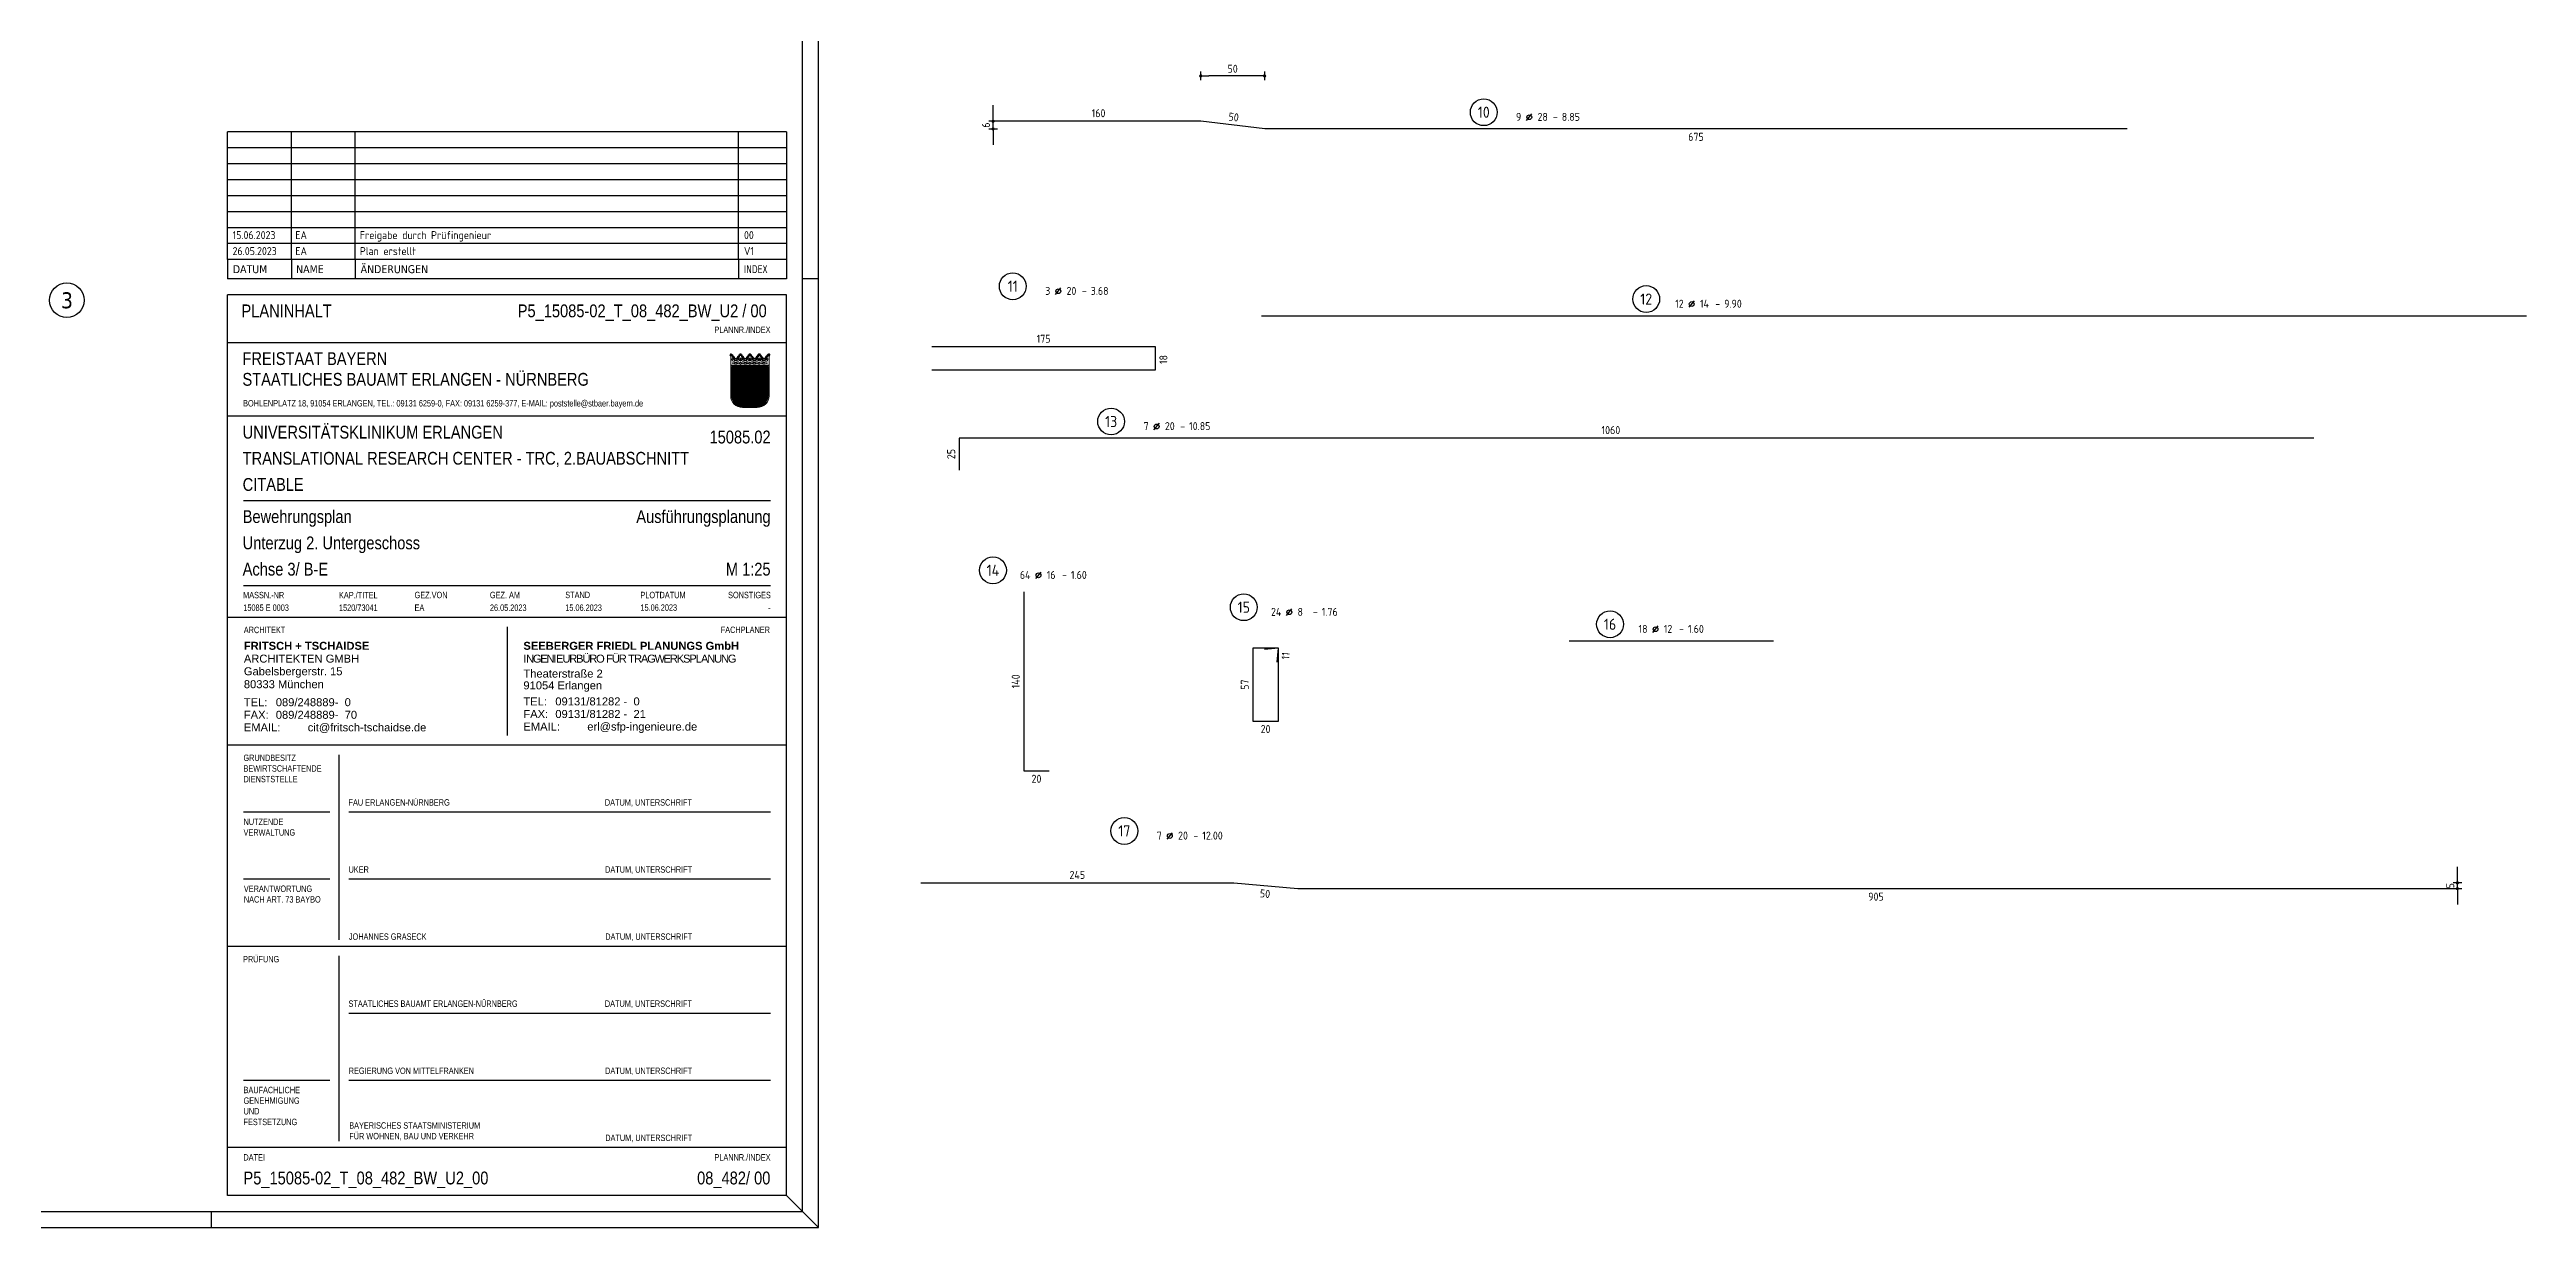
# Model space of a CAD drawing. Extents: x -8.7 to 34.4, y 0 to 21.
# Drawn here: x 15.01 to 34.39, y 0 to 9.22 of the extents above; entities that cross this region are included whole.
import ezdxf
from ezdxf.enums import TextEntityAlignment as Align

# ---------------------------------------------------------------- set-up
doc = ezdxf.new("R2010")
doc.units = 0
doc.header["$LTSCALE"] = 0.25
doc.linetypes.add('AUSGEZOGEN', pattern=[1000.01, 1000, 0.01])
for name, color, linetype in [('40 A Plankopf Text F+T', 7, 'Continuous'), ('BET-ANS', 7, 'Continuous'), ('MASSE', 7, 'Continuous'), ('RAHMEN', 7, 'Continuous'), ('RND', 7, 'Continuous'), ('SFP_Achsen', 7, 'Continuous'), ('STEMPEL', 7, 'Continuous')]:
    doc.layers.add(name, color=color, linetype=linetype)
doc.layers.add('NOPLOT', color=7, linetype='Continuous', plot=False)
doc.styles.add('ERSTELLTER_STIL_3', font='arial.ttf')
doc.styles.add('ERSTELLTER_STIL_4', font='arialbd.ttf')
doc.styles.add('helv', font='tahoma.ttf')
doc.styles.add('plankopf_ArialN', font='ARIALN.TTF')
doc.styles.add('txt', font='isocp.shx')
doc.dimstyles.new('DOT_I', dxfattribs={"dimscale": 0.25, "dimtxt": 0.25, "dimasz": 0.25, "dimexe": 0.1, "dimexo": 0.3, "dimgap": 0.1, "dimtad": 1, "dimdec": 3, "dimzin": 3, "dimtxsty": 'txt', "dimblk": 'DOT', "dimblk1": 'DOT', "dimblk2": 'DOT', "dimsah": 1, "dimcen": 0.1, "dimse1": 1, "dimse2": 1, "dimazin": 0, "dimtfac": 1, "dimtdec": 4, "dimtix": 1, "dimtmove": 2, "dimatfit": 3, "dimfxl": 0, "dimtvp": 1, "dimtolj": 1, "dimtzin": 0, "dimarcsym": 0})
pattern_1 = [(0, (-322.07857, -163.97815), (8e-17, 0.254), [])]

# ---------------------------------------------------------------- blocks, each defined once
blk = doc.blocks.new('Bundeslandwappen')
at = {"lineweight": 9, "true_color": 0xffffff}
for points in [[(-5.75, 16.5), (-5.98, 16.5), (-5.98, 16.29), (-5.75, 16.29)], [(-5.09, 15.68), (-5.31, 15.68), (-5.31, 15.47), (-5.09, 15.47)], [(-3.49, 15.68), (-3.71, 15.68), (-3.71, 15.47), (-3.49, 15.47)], [(-2.82, 16.5), (-3.05, 16.5), (-3.05, 16.29), (-2.82, 16.29)], [(-2.15, 15.68), (-2.38, 15.68), (-2.38, 15.47), (-2.15, 15.47)], [(-0.56, 15.68), (-0.78, 15.68), (-0.78, 15.47), (-0.56, 15.47)], [(0.11, 16.5), (-0.11, 16.5), (-0.11, 16.29), (0.11, 16.29)], [(0.78, 15.68), (0.56, 15.68), (0.56, 15.47), (0.78, 15.47)], [(2.38, 15.68), (2.15, 15.68), (2.15, 15.47), (2.38, 15.47)], [(3.05, 16.5), (2.82, 16.5), (2.82, 16.29), (3.05, 16.29)], [(3.71, 15.68), (3.49, 15.68), (3.49, 15.47), (3.71, 15.47)], [(5.31, 15.68), (5.09, 15.68), (5.09, 15.47), (5.31, 15.47)], [(5.98, 16.5), (5.75, 16.5), (5.75, 16.29), (5.98, 16.29)]]:
    blk.add_hatch(color=7, dxfattribs=at).paths.add_polyline_path(points)
at = {"true_color": 0xffffff}
for points in [[(-5.34, 12.59), (-5.7, 12.59), (-5.7, 12.19), (-5.07, 11.96)], [(-3.57, 8.42), (-5.7, 9.18), (-5.7, 6.17), (-2.07, 4.88)], [(-1.42, 10.67), (-5.07, 11.96), (-3.57, 8.42), (0.08, 7.13)], [(0.86, 12.59), (-2.24, 12.59), (-1.42, 10.67), (2.23, 9.38)], [(3.96, 12.59), (1.66, 12.59), (4.37, 11.63)], [(5.7, 8.15), (2.23, 9.38), (3.73, 5.84), (5.7, 5.14)], [(5.7, 11.16), (4.37, 11.63), (5.7, 8.5)], [(-5.7, 6.14), (-5.7, 3.7, 0.041392), (-5.65, 3.14), (-4.21, 2.63)], [(-0.56, 1.34), (-4.21, 2.63), (-3.29, 0.45, 0.073774), (-2.3, 0.3), (-0.12, 0.3)], [(1.58, 3.59), (-2.07, 4.88), (-0.56, 1.34), (2.36, 0.3, 0.043654), (2.95, 0.36)], [(3.73, 5.84), (0.08, 7.13), (1.58, 3.59), (5.23, 2.29)]]:
    blk.add_hatch(color=7, dxfattribs=at).paths.add_polyline_path(points)
at = {"lineweight": 9}
h = blk.add_hatch(dxfattribs=at)
h.set_pattern_fill('ANSI31', color=256, scale=0.08, angle=315, style=0)
h.set_pattern_definition(pattern_1)
h.paths.add_polyline_path([(-5.07, 11.96), (-5.7, 12.19), (-5.7, 9.18), (-3.57, 8.42)])
h = blk.add_hatch(dxfattribs=at)
h.set_pattern_fill('ANSI31', color=256, scale=0.08, angle=315, style=0)
h.set_pattern_definition(pattern_1)
h.paths.add_polyline_path([(-2.24, 12.59), (-5.34, 12.59), (-5.07, 11.96), (-1.42, 10.67)])
h = blk.add_hatch(dxfattribs=at)
h.set_pattern_fill('ANSI31', color=256, scale=0.08, angle=315, style=0)
h.set_pattern_definition(pattern_1)
h.paths.add_polyline_path([(0.08, 7.13), (-3.57, 8.42), (-2.07, 4.88), (1.58, 3.59)])
h = blk.add_hatch(dxfattribs=at)
h.set_pattern_fill('ANSI31', color=256, scale=0.08, angle=315, style=0)
h.set_pattern_definition(pattern_1)
h.paths.add_polyline_path([(2.23, 9.38), (-1.42, 10.67), (0.08, 7.13), (3.73, 5.84)])
h = blk.add_hatch(dxfattribs=at)
h.set_pattern_fill('ANSI31', color=256, scale=0.08, angle=315, style=0)
h.set_pattern_definition(pattern_1)
h.paths.add_polyline_path([(4.37, 11.63), (1.66, 12.59), (0.86, 12.59), (2.23, 9.38), (5.7, 8.15), (5.7, 8.5)])
h = blk.add_hatch(dxfattribs=at)
h.set_pattern_fill('ANSI31', color=256, scale=0.08, angle=315, style=0)
h.set_pattern_definition(pattern_1)
h.paths.add_polyline_path([(5.7, 12.59), (3.96, 12.59), (4.37, 11.63), (5.7, 11.16)])
h = blk.add_hatch(dxfattribs=at)
h.set_pattern_fill('ANSI31', color=256, scale=0.08, angle=315, style=0)
h.set_pattern_definition(pattern_1)
h.paths.add_polyline_path([(-2.07, 4.88), (-5.7, 6.17), (-5.7, 6.14), (-4.21, 2.63), (-0.56, 1.34)])
h = blk.add_hatch(dxfattribs=at)
h.set_pattern_fill('ANSI31', color=256, scale=0.08, angle=315, style=0)
h.set_pattern_definition(pattern_1)
h.paths.add_polyline_path([(-4.21, 2.63), (-5.65, 3.14, 0.285055), (-3.29, 0.45)])
h = blk.add_hatch(dxfattribs=at)
h.set_pattern_fill('ANSI31', color=256, scale=0.08, angle=315, style=0)
h.set_pattern_definition(pattern_1)
h.paths.add_polyline_path([(-0.56, 1.34), (-0.12, 0.3), (2.3, 0.3, 0.004354), (2.36, 0.3)])
h = blk.add_hatch(dxfattribs=at)
h.set_pattern_fill('ANSI31', color=256, scale=0.08, angle=315, style=0)
h.set_pattern_definition(pattern_1)
h.paths.add_polyline_path([(5.31, 2.11), (5.23, 2.29), (1.58, 3.59), (2.95, 0.36, 0.22704)])
h = blk.add_hatch(dxfattribs=at)
h.set_pattern_fill('ANSI31', color=256, scale=0.08, angle=315, style=0)
h.set_pattern_definition(pattern_1)
h.paths.add_polyline_path([(5.7, 5.14), (3.73, 5.84), (5.23, 2.29), (5.37, 2.24, 0.111178), (5.7, 3.7)])
for p, q in [((-6, 16.1), (-6, 3.7)), ((-5.61, 16.59), (-5.62, 16.68)), ((-3.19, 16.59), (-3.18, 16.67)), ((-2.93, 15.58), (-2.93, 14.47)), ((-2.68, 16.59), (-2.69, 16.67)), ((-0.25, 16.59), (-0.24, 16.67)), ((0, 15.58), (0, 14.47)), ((0.25, 16.59), (0.24, 16.67)), ((2.68, 16.59), (2.69, 16.67)), ((2.93, 15.58), (2.93, 14.47)), ((3.19, 16.59), (3.18, 16.67)), ((5.61, 16.59), (5.62, 16.68)), ((6, 3.7), (6, 16.1)), ((-6, 13.29), (6, 13.29)), ((-6, 12.94), (6, 12.94)), ((-5.7, 12.59), (-5.7, 3.7)), ((-5.7, 12.59), (5.7, 12.59)), ((-5.7, 12.19), (5.7, 8.15)), ((-5.7, 9.18), (5.7, 5.14)), ((-5.64, 14.97), (-5.64, 15.18)), ((-5.34, 12.59), (-0.12, 0.3)), ((-5.33, 15.19), (-5.33, 15.05)), ((-4.68, 14.54), (-5.26, 14.54)), ((-4.12, 14.54), (-3.54, 14.54)), ((-3.47, 15.19), (-3.47, 15.05)), ((-3.36, 13.9), (-2.93, 14.17)), ((-2.93, 13.63), (-3.36, 13.9)), ((-3.16, 14.97), (-3.16, 15.18)), ((-2.93, 14.17), (-2.5, 13.9)), ((-2.5, 13.9), (-2.93, 13.63)), ((-2.71, 14.97), (-2.71, 15.18)), ((-2.4, 15.19), (-2.4, 15.05)), ((-1.74, 14.54), (-2.32, 14.54)), ((-2.24, 12.59), (2.95, 0.36)), ((-1.19, 14.54), (-0.61, 14.54)), ((-0.54, 15.19), (-0.54, 15.05)), ((0, 14.17), (-0.43, 13.9)), ((-0.43, 13.9), (0, 13.63)), ((-0.22, 14.97), (-0.22, 15.18)), ((0.43, 13.9), (0, 14.17)), ((0, 13.63), (0.43, 13.9)), ((0.22, 14.97), (0.22, 15.18)), ((0.54, 15.19), (0.54, 15.05)), ((1.19, 14.54), (0.61, 14.54)), ((0.86, 12.59), (5.31, 2.11)), ((1.66, 12.59), (5.7, 11.16)), ((1.74, 14.54), (2.32, 14.54)), ((2.4, 15.19), (2.4, 15.05)), ((2.93, 14.17), (2.5, 13.9)), ((2.5, 13.9), (2.93, 13.63)), ((2.71, 14.97), (2.71, 15.18)), ((3.36, 13.9), (2.93, 14.17)), ((2.93, 13.63), (3.36, 13.9)), ((3.16, 14.97), (3.16, 15.18)), ((3.47, 15.19), (3.47, 15.05)), ((4.12, 14.54), (3.54, 14.54)), ((3.96, 12.59), (5.7, 8.5)), ((4.68, 14.54), (5.26, 14.54)), ((5.33, 15.19), (5.33, 15.05)), ((5.64, 14.97), (5.64, 15.18)), ((5.7, 3.7), (5.7, 12.59)), ((-5.7, 6.17), (5.37, 2.24)), ((-5.7, 6.14), (-3.29, 0.45)), ((-5.66, 3.14), (2.36, 0.3)), ((-2.3, 0.3), (2.3, 0.3)), ((-2.3, 0), (2.3, 0))]:
    blk.add_line(p, q, dxfattribs=at)
for points in [[(-5.75, 16.29), (-5.98, 16.29), (-5.98, 16.5), (-5.75, 16.5)], [(-5.09, 15.47), (-5.31, 15.47), (-5.31, 15.68), (-5.09, 15.68)], [(-3.71, 15.47), (-3.49, 15.47), (-3.49, 15.68), (-3.71, 15.68)], [(-2.82, 16.29), (-3.05, 16.29), (-3.05, 16.5), (-2.82, 16.5)], [(-2.15, 15.47), (-2.38, 15.47), (-2.38, 15.68), (-2.15, 15.68)], [(-0.78, 15.47), (-0.56, 15.47), (-0.56, 15.68), (-0.78, 15.68)], [(0.11, 16.29), (-0.11, 16.29), (-0.11, 16.5), (0.11, 16.5)], [(0.78, 15.47), (0.56, 15.47), (0.56, 15.68), (0.78, 15.68)], [(2.15, 15.47), (2.38, 15.47), (2.38, 15.68), (2.15, 15.68)], [(3.05, 16.29), (2.82, 16.29), (2.82, 16.5), (3.05, 16.5)], [(3.71, 15.47), (3.49, 15.47), (3.49, 15.68), (3.71, 15.68)], [(5.09, 15.47), (5.31, 15.47), (5.31, 15.68), (5.09, 15.68)], [(5.75, 16.29), (5.98, 16.29), (5.98, 16.5), (5.75, 16.5)], [(-4.07, 13.71), (-4.83, 13.71), (-4.83, 14.1), (-4.07, 14.1)], [(-1.8, 13.71), (-1.04, 13.71), (-1.04, 14.1), (-1.8, 14.1)], [(1.8, 13.71), (1.04, 13.71), (1.04, 14.1), (1.8, 14.1)], [(4.07, 13.71), (4.83, 13.71), (4.83, 14.1), (4.07, 14.1)]]:
    blk.add_lwpolyline(points, close=True, dxfattribs=at)
for centre in [(-5.28, 13.9), (-3.71, 13.9), (-2.2, 13.9), (-0.68, 13.9), (0.68, 13.9), (2.2, 13.9), (3.71, 13.9), (5.28, 13.9)]:
    blk.add_circle(centre, 0.123, dxfattribs=at)
for centre, radius, start, end in [((-5.89, 16.45), 0.362, 44.66814, 253.11831), ((-5.67, 16.67), 0.05, 6.6615, 44.66814), ((-5.56, 16.59), 0.05, 186.6615, 265.62087), ((-5.42, 15.99), 0.179, 74.78828, 15.13561), ((-5.59, 16.26), 0.281, 346.02321, 85.62087), ((-5.36, 16.21), 0.05, 254.78828, 346.02321), ((-5.2, 16.05), 0.05, 93.06329, 195.13561), ((-5.19, 15.87), 0.224, 350.95424, 93.06329), ((-4.99, 15.54), 0.249, 262.94673, 77.88554), ((-4.92, 15.83), 0.05, 170.95424, 257.88554), ((-3.81, 15.54), 0.249, 102.11446, 277.05327), ((-3.88, 15.83), 0.05, 282.11446, 9.04576), ((-3.61, 15.87), 0.224, 86.93671, 189.04576), ((-3.6, 16.05), 0.05, 344.86439, 86.93671), ((-3.38, 15.99), 0.179, 164.86439, 105.21172), ((-3.21, 16.26), 0.281, 94.37913, 193.97679), ((-3.44, 16.21), 0.05, 193.97679, 285.21172), ((-3.24, 16.59), 0.05, 274.37913, 353.3385), ((-3.13, 16.67), 0.05, 155.22882, 173.3385), ((-2.93, 16.58), 0.264, 24.0166, 155.34093), ((-2.74, 16.66), 0.05, 6.6615, 24.0166), ((-2.63, 16.59), 0.05, 186.6615, 265.62087), ((-2.49, 15.99), 0.179, 74.78828, 15.13561), ((-2.65, 16.26), 0.281, 346.02321, 85.62087), ((-2.43, 16.21), 0.05, 254.78828, 346.02321), ((-2.27, 16.05), 0.05, 93.06329, 195.13561), ((-2.26, 15.87), 0.224, 350.95424, 93.06329), ((-2.05, 15.54), 0.249, 262.94673, 77.88554), ((-1.99, 15.83), 0.05, 170.95424, 257.88554), ((-0.88, 15.54), 0.249, 102.11446, 277.05327), ((-0.94, 15.83), 0.05, 282.11446, 9.04576), ((-0.67, 15.87), 0.224, 86.93671, 189.04576), ((-0.66, 16.05), 0.05, 344.86439, 86.93671), ((-0.44, 15.99), 0.179, 164.86439, 105.21172), ((-0.28, 16.26), 0.281, 94.37913, 193.97679), ((-0.5, 16.21), 0.05, 193.97679, 285.21172), ((-0.3, 16.59), 0.05, 274.37913, 353.3385), ((0, 16.58), 0.264, 24.0166, 155.34093), ((-0.19, 16.67), 0.05, 155.22882, 173.3385), ((0.19, 16.66), 0.05, 6.6615, 24.0166), ((0.3, 16.59), 0.05, 186.6615, 265.62087), ((0.44, 15.99), 0.179, 74.78828, 15.13561), ((0.28, 16.26), 0.281, 346.02321, 85.62087), ((0.5, 16.21), 0.05, 254.78828, 346.02321), ((0.66, 16.05), 0.05, 93.06329, 195.13561), ((0.67, 15.87), 0.224, 350.95424, 93.06329), ((0.88, 15.54), 0.249, 262.94673, 77.88554), ((0.94, 15.83), 0.05, 170.95424, 257.88554), ((2.05, 15.54), 0.249, 102.11446, 277.05327), ((1.99, 15.83), 0.05, 282.11446, 9.04576), ((2.26, 15.87), 0.224, 86.93671, 189.04576), ((2.27, 16.05), 0.05, 344.86439, 86.93671), ((2.49, 15.99), 0.179, 164.86439, 105.21172), ((2.65, 16.26), 0.281, 94.37913, 193.97679), ((2.43, 16.21), 0.05, 193.97679, 285.21172), ((2.63, 16.59), 0.05, 274.37913, 353.3385), ((2.93, 16.58), 0.264, 24.0166, 155.34093), ((2.74, 16.67), 0.05, 155.22882, 173.3385), ((3.13, 16.66), 0.05, 6.6615, 24.0166), ((3.24, 16.59), 0.05, 186.6615, 265.62087), ((3.38, 15.99), 0.179, 74.78828, 15.13561), ((3.21, 16.26), 0.281, 346.02321, 85.62087), ((3.44, 16.21), 0.05, 254.78828, 346.02321), ((3.6, 16.05), 0.05, 93.06329, 195.13561), ((3.61, 15.87), 0.224, 350.95424, 93.06329), ((3.81, 15.54), 0.249, 262.94673, 77.88554), ((3.88, 15.83), 0.05, 170.95424, 257.88554), ((4.99, 15.54), 0.249, 102.11446, 277.05327), ((4.92, 15.83), 0.05, 282.11446, 9.04576), ((5.19, 15.87), 0.224, 86.93671, 189.04576), ((5.2, 16.05), 0.05, 344.86439, 86.93671), ((5.42, 15.99), 0.179, 164.86439, 105.21172), ((5.59, 16.26), 0.281, 94.37913, 193.97679), ((5.36, 16.21), 0.05, 193.97679, 285.21172), ((5.56, 16.59), 0.05, 274.37913, 353.3385), ((5.67, 16.67), 0.05, 135.33186, 173.3385), ((5.89, 16.45), 0.362, 286.88169, 135.33186), ((-5.49, 15.18), 0.157, 3.2756, 179.55206), ((-5.19, 14.99), 0.453, 182.83284, 261.30427), ((-5.26, 15.23), 0.191, 249.63581, 3.08566), ((-5.02, 15.24), 0.05, 82.94673, 183.08566), ((-4.62, 14.89), 0.224, 71.40005, 0), ((-4.71, 14.85), 0.312, 275.96495, 353.97732), ((-4.4, 15.24), 0.208, 317.07745, 222.92255), ((-4.18, 14.89), 0.224, 180, 108.59995), ((-4.09, 14.85), 0.312, 186.02268, 264.03505), ((-3.78, 15.24), 0.05, 356.91434, 97.05327), ((-3.54, 15.23), 0.191, 176.91434, 290.36419), ((-3.61, 14.99), 0.453, 278.69573, 357.16716), ((-3.31, 15.18), 0.157, 0.44794, 176.7244), ((-2.55, 15.18), 0.157, 3.2756, 179.55206), ((-2.26, 14.99), 0.453, 182.83284, 261.30427), ((-2.33, 15.23), 0.191, 249.63581, 3.08566), ((-2.09, 15.24), 0.05, 82.94673, 183.08566), ((-1.69, 14.89), 0.224, 71.40005, 0), ((-1.78, 14.85), 0.312, 275.96495, 353.97732), ((-1.47, 15.24), 0.208, 317.07745, 222.92255), ((-1.24, 14.89), 0.224, 180, 108.59995), ((-1.16, 14.85), 0.312, 186.02268, 264.03505), ((-0.84, 15.24), 0.05, 356.91434, 97.05327), ((-0.6, 15.23), 0.191, 176.91434, 290.36419), ((-0.68, 14.99), 0.453, 278.69573, 357.16716), ((-0.38, 15.18), 0.157, 0.44794, 176.7244), ((0.38, 15.18), 0.157, 3.2756, 179.55206), ((0.68, 14.99), 0.453, 182.83284, 261.30427), ((0.6, 15.23), 0.191, 249.63581, 3.08566), ((0.84, 15.24), 0.05, 82.94673, 183.08566), ((1.24, 14.89), 0.224, 71.40005, 0), ((1.16, 14.85), 0.312, 275.96495, 353.97732), ((1.47, 15.24), 0.208, 317.07745, 222.92255), ((1.69, 14.89), 0.224, 180, 108.59995), ((1.78, 14.85), 0.312, 186.02268, 264.03505), ((2.09, 15.24), 0.05, 356.91434, 97.05327), ((2.33, 15.23), 0.191, 176.91434, 290.36419), ((2.26, 14.99), 0.453, 278.69573, 357.16716), ((2.55, 15.18), 0.157, 0.44794, 176.7244), ((3.31, 15.18), 0.157, 3.2756, 179.55206), ((3.61, 14.99), 0.453, 182.83284, 261.30427), ((3.54, 15.23), 0.191, 249.63581, 3.08566), ((3.78, 15.24), 0.05, 82.94673, 183.08566), ((4.18, 14.89), 0.224, 71.40005, 0), ((4.09, 14.85), 0.312, 275.96495, 353.97732), ((4.4, 15.24), 0.208, 317.07745, 222.92255), ((4.62, 14.89), 0.224, 180, 108.59995), ((4.71, 14.85), 0.312, 186.02268, 264.03505), ((5.02, 15.24), 0.05, 356.91434, 97.05327), ((5.26, 15.23), 0.191, 176.91434, 290.36419), ((5.19, 14.99), 0.453, 278.69573, 357.16716), ((5.49, 15.18), 0.157, 0.44794, 176.7244), ((-2.3, 3.7), 3.7, 180, 270), ((-2.3, 3.7), 3.4, 180, 270), ((2.3, 3.7), 3.7, 270, 0), ((2.3, 3.7), 3.4, 270, 0)]:
    blk.add_arc(centre, radius, start, end, dxfattribs=at)
blk = doc.blocks.new('Plankopf_PU')
for p, q in [((-18.5, 25.4), (-18.5, 27.7)), ((-1, 27.7), (-18.5, 27.7)), ((-1, 27.7), (-18.5, 27.7)), ((-1, 25.4), (-1, 27.7)), ((-1, 25.4), (-18.5, 25.4)), ((-1, 25.4), (-18.5, 25.4)), ((-18.5, 19.1), (-18.5, 25.4)), ((-1, 19.1), (-1, 25.4)), ((-1.5, 22.75), (-18, 22.75)), ((-18, 20.1), (-1.5, 20.1)), ((-18.5, 15.1), (-18.5, 19.1)), ((-1, 19.1), (-18.5, 19.1)), ((-9.75, 18.8), (-9.75, 15.4)), ((-1, 15.1), (-1, 19.1)), ((-1, 15.1), (-18.5, 15.1)), ((-1, 15.1), (-18.5, 15.1)), ((-18.5, 8.8), (-18.5, 15.1)), ((-15, 9), (-15, 14.8)), ((-1, 8.8), (-1, 15.1)), ((-15.3, 13), (-18, 13)), ((-1.5, 13), (-14.7, 13)), ((-15.3, 10.9), (-18, 10.9)), ((-1.5, 10.9), (-14.7, 10.9)), ((-18.5, 2.5), (-18.5, 8.8)), ((-1, 8.8), (-18.5, 8.8)), ((-1, 2.5), (-1, 8.8)), ((-15, 2.7), (-15, 8.5)), ((-1.5, 6.7), (-14.7, 6.7)), ((-15.3, 4.6), (-18, 4.6)), ((-1.5, 4.6), (-14.7, 4.6)), ((-1, 2.5), (-18.5, 2.5)), ((-18.5, 1), (-18.5, 2.5)), ((-1, 2.5), (-18.5, 2.5)), ((-1, 1), (-1, 2.5)), ((-1, 1), (-18.5, 1))]:
    blk.add_line(p, q)
at = {"xscale": 0.1, "yscale": 0.1, "zscale": 0.1}
blk.add_blockref('Bundeslandwappen', (-2.148, 25.669), dxfattribs=at)
at = {"linetype": 'AUSGEZOGEN', "lineweight": 35, "style": 'plankopf_ArialN'}
for s, height, p in [('FREISTAAT BAYERN', 0.4, (-18.032, 27.401)), ('PRÜFUNG', 0.2, (-18.013, 8.5))]:
    blk.add_text(s, height=height, dxfattribs=at).set_placement(p, align=Align.TOP_LEFT)
blk.add_text('STAATLICHES BAUAMT ERLANGEN - NÜRNBERG', height=0.4, dxfattribs=at).set_placement((-18.032, 26.552), align=Align.MIDDLE_LEFT)
at = {"style": 'plankopf_ArialN'}
for s, p in [('BOHLENPLATZ 18, 91054 ERLANGEN, TEL.: 09131 6259-0, FAX: 09131 6259-377, E-MAIL: poststelle@stbaer.bayern.de', (-18.012, 25.702)), ('MASSN.-NR', (-18.011, 19.698)), ('KAP./TITEL', (-15.01, 19.698)), ('GEZ.VON', (-12.644, 19.7)), ('GEZ. AM', (-10.286, 19.7)), ('STAND', (-7.927, 19.702)), ('PLOTDATUM', (-5.574, 19.7)), ('FAU ERLANGEN-NÜRNBERG', (-14.712, 13.207)), ('DATUM, UNTERSCHRIFT', (-6.687, 13.207)), ('UKER', (-14.712, 11.107)), ('DATUM, UNTERSCHRIFT', (-6.68, 11.106)), ('JOHANNES GRASECK', (-14.7, 9.005)), ('DATUM, UNTERSCHRIFT', (-6.675, 9.005)), ('STAATLICHES BAUAMT ERLANGEN-NÜRNBERG', (-14.712, 6.907)), ('DATUM, UNTERSCHRIFT', (-6.687, 6.907)), ('REGIERUNG VON MITTELFRANKEN', (-14.705, 4.806)), ('DATUM, UNTERSCHRIFT', (-6.68, 4.806)), ('DATUM, UNTERSCHRIFT', (-6.675, 2.705)), ('DATEI', (-18.002, 2.095))]:
    blk.add_text(s, height=0.2, dxfattribs=at).set_placement(p)
for s, p in [('SONSTIGES', (-1.493, 19.7)), ('PLANNR./INDEX', (-1.501, 2.095))]:
    blk.add_text(s, height=0.2, dxfattribs=at).set_placement(p, align=Align.RIGHT)
at = {"linetype": 'AUSGEZOGEN', "lineweight": 35, "style": 'plankopf_ArialN'}
blk.add_text('ARCHITEKT', height=0.2, dxfattribs=at).set_placement((-17.989, 18.607))
blk.add_text('FACHPLANER', height=0.2, dxfattribs=at).set_placement((-1.52, 18.611), align=Align.RIGHT)
at = {"insert": (-5.574, 19.303), "char_height": 0.2, "attachment_point": 7, "style": 'plankopf_ArialN'}
blk.add_mtext('15.06.2023', dxfattribs=at)
at = {"char_height": 0.2, "attachment_point": 1, "style": 'plankopf_ArialN'}
for s, insert, width in [('GRUNDBESITZ\\PBEWIRTSCHAFTENDE DIENSTSTELLE', (-18, 14.804), 2.5), ('NUTZENDE^JVERWALTUNG', (-17.998, 12.8), 2.69843), ('VERANTWORTUNG  NACH ART. 73 BAYBO', (-17.988, 10.705), 2.68768), ('BAUFACHLICHE GENEHMIGUNG UND FESTSETZUNG', (-17.998, 4.404), 2.2311), ('BAYERISCHES STAATSMINISTERIUM ^JFÜR WOHNEN, BAU UND VERKEHR', (-14.689, 3.294), 9.29412)]:
    blk.add_mtext(s, dxfattribs=dict(at, insert=insert, width=width))
at = {"style": 'plankopf_ArialN'}
for tag, p in [('PROJEKTBEZEICHNUNGZ1', (-18.025, 24.578)), ('PROJEKTBEZEICHNUNGZ2', (-18.025, 23.761)), ('PROJEKTBEZEICHNUNGZ3', (-18.025, 22.941))]:
    blk.add_attdef(tag, text='', height=0.4, dxfattribs=at).set_placement(p, align=Align.BOTTOM_LEFT)
for tag, p in [('GEB.-NR', (-1.5, 24.946)), ('0.000X', (-1.507, 1.749))]:
    blk.add_attdef(tag, text='', height=0.4, dxfattribs=at).set_placement(p, align=Align.TOP_RIGHT)
for tag, p, height in [('PLANINHALTZ1', (-18.025, 22.055), 0.4), ('PLANINHALTZ2', (-18.025, 21.232), 0.4), ('PLANINHALTZ3', (-18.025, 20.409), 0.4), ('MASSN.-NR', (-18.005, 19.303), 0.2), ('KAPITEL/TITEL', (-15.01, 19.303), 0.2), ('GEZ_VON', (-12.644, 19.303), 0.2), ('GEZ_AM', (-10.286, 19.303), 0.2), ('STAND', (-7.927, 19.303), 0.2)]:
    blk.add_attdef(tag, p, '', height=height, dxfattribs=at)
for tag, height, p in [('PLANUNGSPHASE', 0.4, (-1.5, 22.055)), ('PROJEKTKATEGORIE', 0.4, (-1.5, 21.232)), ('MAßSTAB', 0.4, (-1.5, 20.409)), ('SONSTIGES', 0.2, (-1.5, 19.303))]:
    blk.add_attdef(tag, text='', height=height, dxfattribs=at).set_placement(p, align=Align.RIGHT)
at = {"layer": '40 A Plankopf Text F+T', "color": 7, "linetype": 'Continuous', "lineweight": 13, "char_height": 0.25, "attachment_point": 7}
for s, insert, style in [('\\A1;ARCHITEKTEN GMBH', (-17.988, 17.68), 'ERSTELLTER_STIL_3'), ('\\A1;FRITSCH + TSCHAIDSE ', (-17.988, 18.081), 'ERSTELLTER_STIL_4'), ('\\A1;SEEBERGER FRIEDL PLANUNGS GmbH', (-9.238, 18.081), 'ERSTELLTER_STIL_4'), ('\\A1;{\\T0.8;INGENIEURBÜRO FÜR TRAGWERKSPLANUNG}', (-9.238, 17.68), 'ERSTELLTER_STIL_3'), ('\\A1;80333 München', (-17.988, 16.879), 'ERSTELLTER_STIL_3'), ('\\A1;Gabelsbergerstr. 15', (-17.988, 17.212), 'ERSTELLTER_STIL_3'), ('\\A1;Theaterstraße 2', (-9.238, 17.212), 'ERSTELLTER_STIL_3'), ('\\A1;91054 Erlangen', (-9.238, 16.771), 'ERSTELLTER_STIL_3')]:
    blk.add_mtext(s, dxfattribs=dict(at, insert=insert, style=style))
at = {"layer": '40 A Plankopf Text F+T', "color": 7, "linetype": 'Continuous', "lineweight": 13, "char_height": 0.25, "attachment_point": 7, "line_spacing_factor": 0.945293, "style": 'ERSTELLTER_STIL_3'}
for s, insert in [('\\A1;TEL: ^I089/248889-  0\\PFAX: ^I089/248889-  70\\PEMAIL: ^Icit@fritsch-tschaidse.de', (-17.988, 15.481)), ('\\A1;TEL: ^I09131/81282 -  0\\PFAX: ^I09131/81282 -  21\\PEMAIL: ^Ierl@sfp-ingenieure.de', (-9.238, 15.481))]:
    blk.add_mtext(s, dxfattribs=dict(at, insert=insert))
blk = doc.blocks.new('Plankopf-ER')
at = {"layer": 'RAHMEN', "color": 7, "linetype": 'Continuous'}
for p, q in [((-0.5, 4.6), (-18, 4.6)), ((-18, 4.1), (-18, 4.6)), ((-0.5, 4.1), (-18, 4.1)), ((-18, 3.6), (-18, 4.1)), ((-16, 4.1), (-16, 4.6)), ((-16, 3.6), (-16, 4.1)), ((-14, 4.1), (-14, 4.6)), ((-14, 3.6), (-14, 4.1)), ((-2, 4.1), (-2, 4.6)), ((-2, 3.6), (-2, 4.1)), ((-0.5, 4.6), (-0.5, 4.1)), ((-0.5, 4.1), (-0.5, 3.6)), ((-0.5, 3.6), (-18, 3.6)), ((-18, 3.1), (-18, 3.6)), ((-16, 3.1), (-16, 3.6)), ((-14, 3.1), (-14, 3.6)), ((-2, 3.1), (-2, 3.6)), ((-0.5, 3.6), (-0.5, 3.1)), ((-0.5, 3.1), (-18, 3.1)), ((-18, 2.6), (-18, 3.1)), ((-0.5, 2.6), (-18, 2.6)), ((-18, 2.1), (-18, 2.6)), ((-16, 2.6), (-16, 3.1)), ((-16, 2.1), (-16, 2.6)), ((-14, 2.6), (-14, 3.1)), ((-14, 2.1), (-14, 2.6)), ((-2, 2.6), (-2, 3.1)), ((-2, 2.1), (-2, 2.6)), ((-0.5, 3.1), (-0.5, 2.6)), ((-0.5, 2.6), (-0.5, 2.1)), ((-0.5, 2.1), (-18, 2.1)), ((-18, 1.6), (-18, 2.1)), ((-0.5, 1.6), (-18, 1.6)), ((-18, 1.1), (-18, 1.6)), ((-16, 1.6), (-16, 2.1)), ((-16, 1.1), (-16, 1.6)), ((-14, 1.6), (-14, 2.1)), ((-14, 1.1), (-14, 1.6)), ((-2, 1.6), (-2, 2.1)), ((-2, 1.1), (-2, 1.6)), ((-0.5, 2.1), (-0.5, 1.6)), ((-0.5, 1.6), (-0.5, 1.1)), ((-0.5, 1.1), (-18, 1.1)), ((-18, 0.6), (-18, 1.1)), ((-16, 0.6), (-16, 1.1)), ((-14, 0.6), (-14, 1.1)), ((-2, 0.6), (-2, 1.1)), ((-0.5, 1.1), (-0.5, 0.6)), ((-0.5, 0.6), (-18, 0.6)), ((-18, 0.6), (-18, 0)), ((-0.5, 0), (-18, 0)), ((-16, 0.6), (-16, 0)), ((-14, 0.6), (-14, 0)), ((-2, 0.6), (-2, 0)), ((-0.5, 0.6), (-0.5, 0))]:
    blk.add_line(p, q, dxfattribs=at)
at = {"layer": 'RAHMEN', "color": 7, "linetype": 'Continuous', "style": 'txt'}
for tag, p in [('INDEX-D8', (-17.841, 4.242)), ('INDEX-D7', (-17.841, 3.742)), ('INDEX-N8', (-15.876, 4.242)), ('INDEX-N7', (-15.876, 3.742)), ('INDEX-X8', (-13.857, 4.242)), ('INDEX-X7', (-13.857, 3.742)), ('INDEX8', (-1.833, 4.242)), ('INDEX7', (-1.833, 3.742)), ('INDEX-D6', (-17.841, 3.242)), ('INDEX-N6', (-15.876, 3.242)), ('INDEX-X6', (-13.857, 3.242)), ('INDEX6', (-1.833, 3.242)), ('INDEX-D5', (-17.841, 2.742)), ('INDEX-D4', (-17.841, 2.242)), ('INDEX-N5', (-15.876, 2.742)), ('INDEX-N4', (-15.876, 2.242)), ('INDEX-X5', (-13.857, 2.742)), ('INDEX-X4', (-13.857, 2.242)), ('INDEX5', (-1.833, 2.742)), ('INDEX4', (-1.833, 2.242)), ('INDEX-D3', (-17.841, 1.742)), ('INDEX-N3', (-15.876, 1.742)), ('INDEX-X3', (-13.857, 1.742)), ('INDEX3', (-1.833, 1.742)), ('INDEX-D2', (-17.841, 1.242)), ('INDEX-D1', (-17.841, 0.742)), ('INDEX-N2', (-15.876, 1.242)), ('INDEX-N1', (-15.876, 0.742)), ('INDEX-X2', (-13.857, 1.242)), ('INDEX-X1', (-13.857, 0.742)), ('INDEX2', (-1.833, 1.242)), ('INDEX1', (-1.833, 0.742))]:
    blk.add_attdef(tag, p, '', height=0.25, dxfattribs=at)
at = {"layer": 'STEMPEL', "color": 7, "linetype": 'Continuous', "style": 'helv'}
for s, p in [('DATUM', (-17.833, 0.176)), ('NAME', (-15.853, 0.176)), ('ÄNDERUNGEN', (-13.833, 0.176))]:
    blk.add_text(s, height=0.25, dxfattribs=at).set_placement(p)
at = {"layer": 'STEMPEL', "color": 7, "linetype": 'Continuous', "style": 'helv', "width": 0.8}
blk.add_text('INDEX', height=0.25, dxfattribs=at).set_placement((-1.833, 0.176))
blk = doc.blocks.new('RND_AUSZ')
at = {"layer": 'RND', "color": 7, "linetype": 'Continuous'}
blk.add_line((1.341, 0.262), (1.509, 0.466), dxfattribs=at)
at = {"layer": 'RND', "color": 1, "linetype": 'Continuous'}
blk.add_circle((0, 0.52), 0.42, dxfattribs=at)
at = {"layer": 'RND', "color": 7, "linetype": 'Continuous'}
blk.add_circle((1.425, 0.364), 0.075, dxfattribs=at)
at = {"layer": 'RND', "color": 7, "linetype": 'Continuous', "style": 'txt'}
blk.add_text('-', height=0.25, dxfattribs=at).set_placement((2.163, 0.25))
for tag, p in [('WIEOFT', (-0.536, 0.25)), ('STK', (1.174, 0.25))]:
    blk.add_attdef(tag, text='', height=0.25, dxfattribs=at).set_placement(p, align=Align.RIGHT)
at = {"layer": 'RND', "color": 1, "linetype": 'Continuous', "style": 'txt'}
blk.add_attdef('POS', text='', height=0.35, dxfattribs=at).set_placement((0, 0.52), align=Align.MIDDLE)
at = {"layer": 'RND', "color": 7, "linetype": 'Continuous', "style": 'txt'}
for tag, p in [('DS', (1.683, 0.25)), ('LANG', (2.441, 0.25)), ('TEXT', (3.669, 0.25))]:
    blk.add_attdef(tag, p, '', height=0.25, dxfattribs=at)
blk = doc.blocks.new('DOT')
at = {"layer": 'MASSE', "color": 7, "linetype": 'Continuous'}
for p, q in [((0, 0), (-1, 0)), ((0, 0.54), (0, -0.54))]:
    blk.add_line(p, q, dxfattribs=at)
at = {"layer": 'MASSE', "color": 7, "linetype": 'Continuous', "const_width": 0.2}
blk.add_lwpolyline([(-0.1, 0, 1), (0.1, 0, 1)], format="xyb", close=True, dxfattribs=at)
blk = doc.blocks.new('*D24')
at = {"layer": 'Defpoints', "color": 0, "linetype": 'AUSGEZOGEN', "transparency": 16777216}
for p in [(22.391, 8.658), (22.391, 8.658), (22.391, 8.598)]:
    blk.add_point(p, dxfattribs=at)
at = {"layer": 'RND', "color": 0, "linetype": 'AUSGEZOGEN', "lineweight": -2, "transparency": 16777216}
for p, q in [((22.391, 8.721), (22.391, 8.783)), ((22.391, 8.598), (22.391, 8.658)), ((22.391, 8.536), (22.391, 8.473))]:
    blk.add_line(p, q, dxfattribs=at)
at = {"layer": 'RND', "color": 0, "linetype": 'AUSGEZOGEN', "lineweight": -2, "transparency": 16777216, "xscale": 0.0625, "yscale": 0.0625, "zscale": 0.0625}
for p, rotation in [((22.391, 8.658), 270), ((22.391, 8.598), 90)]:
    blk.add_blockref('DOT', p, dxfattribs=dict(at, rotation=rotation))
at = {"layer": 'RND', "color": 0, "linetype": 'AUSGEZOGEN', "transparency": 16777216, "insert": (22.335, 8.628), "char_height": 0.0625, "attachment_point": 5, "rotation": 90, "style": 'txt'}
blk.add_mtext('\\A1;6', dxfattribs=at)
blk = doc.blocks.new('*D37')
at = {"layer": 'Defpoints', "color": 0, "linetype": 'AUSGEZOGEN', "transparency": 16777216}
for p in [(33.85, 2.697), (33.85, 2.697), (33.85, 2.652)]:
    blk.add_point(p, dxfattribs=at)
at = {"layer": 'RND', "color": 0, "linetype": 'AUSGEZOGEN', "lineweight": -2, "transparency": 16777216}
for p, q in [((33.85, 2.76), (33.85, 2.822)), ((33.85, 2.652), (33.85, 2.697)), ((33.85, 2.59), (33.85, 2.527))]:
    blk.add_line(p, q, dxfattribs=at)
at = {"layer": 'RND', "color": 0, "linetype": 'AUSGEZOGEN', "lineweight": -2, "transparency": 16777216, "xscale": 0.0625, "yscale": 0.0625, "zscale": 0.0625}
for p, rotation in [((33.85, 2.697), 270), ((33.85, 2.652), 90)]:
    blk.add_blockref('DOT', p, dxfattribs=dict(at, rotation=rotation))
at = {"layer": 'RND', "color": 0, "linetype": 'AUSGEZOGEN', "transparency": 16777216, "insert": (33.794, 2.675), "char_height": 0.0625, "attachment_point": 5, "rotation": 90, "style": 'txt'}
blk.add_mtext('\\A1;5', dxfattribs=at)
blk = doc.blocks.new('DINA0')
at = {"layer": 'RAHMEN'}
for p, q in [((118.9, 0), (118.9, 84.1)), ((0, 0), (118.9, 0))]:
    blk.add_line(p, q, dxfattribs=at)
at = {"layer": 'RAHMEN', "color": 5}
for p, q in [((118.4, 0.5), (118.4, 83.6)), ((2, 0.5), (118.4, 0.5))]:
    blk.add_line(p, q, dxfattribs=at)
at = {"layer": 'RAHMEN', "color": 7}
for p, q in [((118.9, 29.7), (118.4, 29.7)), ((99.9, 0), (99.9, 0.5))]:
    blk.add_line(p, q, dxfattribs=at)
blk = doc.blocks.new('*D53')
at = {"layer": 'Defpoints', "color": 0, "linetype": 'AUSGEZOGEN', "transparency": 16777216}
for p in [(24.016, 9.013), (24.016, 9.013), (24.516, 9.013)]:
    blk.add_point(p, dxfattribs=at)
at = {"layer": 'MASSE', "color": 0, "linetype": 'AUSGEZOGEN', "lineweight": -2, "transparency": 16777216}
blk.add_line((24.454, 9.013), (24.079, 9.013), dxfattribs=at)
at = {"layer": 'MASSE', "color": 0, "linetype": 'AUSGEZOGEN', "lineweight": -2, "transparency": 16777216, "xscale": 0.0625, "yscale": 0.0625, "zscale": 0.0625, "rotation": 180}
blk.add_blockref('DOT', (24.016, 9.013), dxfattribs=at)
at = {"layer": 'MASSE', "color": 0, "linetype": 'AUSGEZOGEN', "lineweight": -2, "transparency": 16777216, "xscale": 0.0625, "yscale": 0.0625, "zscale": 0.0625}
blk.add_blockref('DOT', (24.516, 9.013), dxfattribs=at)
at = {"layer": 'MASSE', "color": 0, "linetype": 'AUSGEZOGEN', "transparency": 16777216, "insert": (24.266, 9.069), "char_height": 0.0625, "attachment_point": 5, "style": 'txt'}
blk.add_mtext('\\A1;50', dxfattribs=at)

msp = doc.modelspace()

# ---------------------------------------------------------------- linework, layer by layer
for p, q in [((20.775, 7.3), (16.4, 7.3)), ((16.4, 6.925), (16.4, 7.3)), ((20.775, 6.925), (20.775, 7.3))]:
    msp.add_line(p, q)
at = {"layer": 'NOPLOT', "color": 191, "linetype": 'AUSGEZOGEN'}
msp.add_line((20.775, 0.25), (21.025, 0), dxfattribs=at)
at = {"layer": 'RAHMEN', "color": 7, "linetype": 'Continuous'}
msp.add_line((21.025, 7.425), (20.9, 7.425), dxfattribs=at)
at = {"layer": 'RND', "color": 1, "linetype": 'AUSGEZOGEN'}
for points in [[(31.2665, 8.5985), (24.5165, 8.5985), (24.0165, 8.6585), (22.4165, 8.6585)], [(24.4907, 7.1362), (34.3907, 7.1362)], [(21.9114, 6.7133), (23.6614, 6.7133), (23.6614, 6.8933), (21.9114, 6.8933)], [(32.7258, 6.1781), (22.1258, 6.1781), (22.1258, 5.9281)], [(22.6307, 4.9743), (22.6307, 3.5743), (22.8307, 3.5743)], [(24.6139, 4.4242), (24.6235, 4.5338), (24.4235, 4.5338), (24.4235, 3.9638), (24.6235, 3.9638), (24.6235, 4.5338), (24.5139, 4.5242)], [(26.8988, 4.591), (28.4988, 4.591)], [(21.8251, 2.6971), (24.2751, 2.6971), (24.7751, 2.6521), (33.8251, 2.6521)]]:
    msp.add_lwpolyline(points, dxfattribs=at)
at = {"layer": 'SFP_Achsen', "color": 7, "linetype": 'AUSGEZOGEN'}
msp.add_circle((15.1426, 7.2572), 0.1352, dxfattribs=at)

# ---------------------------------------------------------------- block references
at = {"layer": 'BET-ANS', "xscale": 0.25, "yscale": 0.25, "zscale": 0.25}
msp.add_blockref('Plankopf-ER', (20.9, 7.425), dxfattribs=at).add_auto_attribs({'INDEX1': 'V1', 'INDEX-N1': 'EA', 'INDEX-D1': '26.05.2023', 'INDEX-X1': 'Plan erstellt', 'INDEX2': '00', 'INDEX-N2': 'EA', 'INDEX-D2': '15.06.2023', 'INDEX-X2': 'Freigabe durch Prüfingenieur'})
at = {"layer": 'BET-ANS'}
ref = msp.add_blockref('Plankopf_PU', (21.025, 0), dxfattribs=dict(at, xscale=0.25, yscale=0.25, zscale=0.25))
ref.add_attrib('0.000X', '08_482/ 00', dxfattribs={"layer": '0', "height": 0.1, "style": 'plankopf_ArialN'}).set_placement((20.6483, 0.4372), align=Align.TOP_RIGHT)
ref.add_attrib('STAND', '15.06.2023', (19.0433, 4.8258), dxfattribs={"layer": '0', "height": 0.05, "style": 'plankopf_ArialN'})
ref.add_attrib('PLANINHALTZ1', 'Bewehrungsplan', (16.5187, 5.5139), dxfattribs={"layer": '0', "height": 0.1, "style": 'plankopf_ArialN'})
ref.add_attrib('PLANINHALTZ2', 'Unterzug 2. Untergeschoss', (16.5187, 5.308), dxfattribs={"layer": '0', "height": 0.1, "style": 'plankopf_ArialN'})
ref.add_attrib('PLANINHALTZ3', 'Achse 3/ B-E', (16.5187, 5.1023), dxfattribs={"layer": '0', "height": 0.1, "style": 'plankopf_ArialN'})
ref.add_attrib('PROJEKTBEZEICHNUNGZ1', 'UNIVERSITÄTSKLINIKUM ERLANGEN', dxfattribs={"layer": '0', "height": 0.1, "style": 'plankopf_ArialN'}).set_placement((16.5187, 6.1444), align=Align.BOTTOM_LEFT)
ref.add_attrib('PROJEKTBEZEICHNUNGZ2', 'TRANSLATIONAL RESEARCH CENTER - TRC, 2.BAUABSCHNITT', dxfattribs={"layer": '0', "height": 0.1, "style": 'plankopf_ArialN'}).set_placement((16.5187, 5.9403), align=Align.BOTTOM_LEFT)
ref.add_attrib('PROJEKTBEZEICHNUNGZ3', 'CITABLE', dxfattribs={"layer": '0', "height": 0.1, "style": 'plankopf_ArialN'}).set_placement((16.5187, 5.7352), align=Align.BOTTOM_LEFT)
ref.add_attrib('GEB.-NR', '15085.02', dxfattribs={"layer": '0', "height": 0.1, "style": 'plankopf_ArialN'}).set_placement((20.65, 6.2365), align=Align.TOP_RIGHT)
ref.add_attrib('PLANUNGSPHASE', 'Ausführungsplanung', dxfattribs={"layer": '0', "height": 0.1, "style": 'plankopf_ArialN'}).set_placement((20.65, 5.5139), align=Align.RIGHT)
ref.add_attrib('MAßSTAB', 'M 1:25', dxfattribs={"layer": '0', "height": 0.1, "style": 'plankopf_ArialN'}).set_placement((20.65, 5.1023), align=Align.RIGHT)
ref.add_attrib('MASSN.-NR', '15085 E 0003', (16.5237, 4.8258), dxfattribs={"layer": '0', "height": 0.05, "style": 'plankopf_ArialN'})
ref.add_attrib('KAPITEL/TITEL', '1520/73041', (17.2725, 4.8258), dxfattribs={"layer": '0', "height": 0.05, "style": 'plankopf_ArialN'})
ref.add_attrib('GEZ_VON', 'EA', (17.8639, 4.8258), dxfattribs={"layer": '0', "height": 0.05, "style": 'plankopf_ArialN'})
ref.add_attrib('GEZ_AM', '26.05.2023', (18.4536, 4.8258), dxfattribs={"layer": '0', "height": 0.05, "style": 'plankopf_ArialN'})
ref.add_attrib('SONSTIGES', '-', dxfattribs={"layer": '0', "height": 0.05, "style": 'plankopf_ArialN'}).set_placement((20.65, 4.8258), align=Align.RIGHT)
at = {"layer": 'RAHMEN', "color": 102, "linetype": 'AUSGEZOGEN', "xscale": 0.25, "yscale": 0.25, "zscale": 0.25}
msp.add_blockref('DINA0', (-8.7, 0), dxfattribs=at)
at = {"layer": 'RND', "color": 1, "linetype": 'AUSGEZOGEN', "xscale": 0.25, "yscale": 0.25, "zscale": 0.25}
for p, values in [((26.2311, 8.5985), {'POS': '10', 'STK': '9', 'DS': '28', 'LANG': '8.85'}), ((27.5021, 7.1362), {'POS': '12', 'STK': '12', 'DS': '14', 'LANG': '9.90'}), ((23.315, 6.1781), {'POS': '13', 'STK': '7', 'DS': '20', 'LANG': '10.85'}), ((22.3902, 5.0133), {'POS': '14', 'STK': '64', 'DS': '16', 'LANG': '1.60'}), ((27.2192, 4.591), {'POS': '16', 'STK': '18', 'DS': '12', 'LANG': '1.60'})]:
    msp.add_blockref('RND_AUSZ', p, dxfattribs=at).add_auto_attribs(values)
at = {"layer": 'RND', "color": 7, "linetype": 'AUSGEZOGEN', "xscale": 0.25, "yscale": 0.25, "zscale": 0.25}
for p, values in [((22.5453, 7.2364), {'POS': '11', 'STK': '3', 'DS': '20', 'LANG': '3.68'}), ((24.353, 4.7243), {'POS': '15', 'STK': '24', 'DS': '8', 'LANG': '1.76'})]:
    msp.add_blockref('RND_AUSZ', p, dxfattribs=at).add_auto_attribs(values)
at = {"layer": 'RND', "color": 191, "linetype": 'AUSGEZOGEN', "xscale": 0.25, "yscale": 0.25, "zscale": 0.25}
msp.add_blockref('RND_AUSZ', (23.4182, 2.9732), dxfattribs=at).add_auto_attribs({'POS': '17', 'STK': '7', 'DS': '20', 'LANG': '12.00'})

# ---------------------------------------------------------------- texts
at = {"style": 'plankopf_ArialN'}
msp.add_text('PLANNR./INDEX', height=0.05, dxfattribs=at).set_placement((20.6493, 7.0011), align=Align.RIGHT)
at = {"layer": 'BET-ANS', "style": 'plankopf_ArialN'}
for s, p in [('PLANINHALT', (16.5094, 7.1238)), ('P5_15085-02_T_08_482_BW_U2 / 00', (18.6711, 7.124)), ('P5_15085-02_T_08_482_BW_U2_00', (16.525, 0.3372))]:
    msp.add_text(s, height=0.1, dxfattribs=at).set_placement(p)
at = {"layer": 'RND', "color": 7, "linetype": 'AUSGEZOGEN', "style": 'txt'}
for s, height, p in [('160', 0.063, (23.2165, 8.721)), ('675', 0.063, (27.8915, 8.536)), ('175', 0.0625, (22.7864, 6.9558)), ('1060', 0.063, (27.2258, 6.2406)), ('20', 0.0625, (24.5235, 3.9013)), ('20', 0.063, (22.7307, 3.5118)), ('245', 0.063, (23.0501, 2.7596)), ('905', 0.063, (29.3001, 2.5896))]:
    msp.add_text(s, height=height, dxfattribs=at).set_placement(p, align=Align.MIDDLE)
for s, height, rotation, p in [('50', 0.063, 353.15723, (24.2739, 8.6905)), ('18', 0.0625, 90, (23.7239, 6.7933)), ('25', 0.063, 90, (22.0633, 6.0531)), ('11', 0.0625, 84.99986, (24.681, 4.4736)), ('140', 0.063, 90, (22.5682, 4.2743)), ('57', 0.0625, 90, (24.361, 4.2488)), ('50', 0.063, 354.85724, (24.5195, 2.6123))]:
    msp.add_text(s, height=height, rotation=rotation, dxfattribs=at).set_placement(p, align=Align.MIDDLE)
at = {"layer": 'SFP_Achsen', "color": 6, "linetype": 'AUSGEZOGEN', "style": 'helv'}
msp.add_text('3', height=0.125, dxfattribs=at).set_placement((15.0973, 7.1941))

# ---------------------------------------------------------------- dimensions: what is measured, and where the dimension line sits
at = {"layer": 'MASSE', "color": 7, "linetype": 'AUSGEZOGEN'}
dim = msp.add_linear_dim(base=(24.0165, 9.0126), p1=(24.5165, 9.0126), p2=(24.0165, 9.0126), dimstyle='DOT_I', override={"dimdec": 0, "dimlfac": 100}, dxfattribs=at)
dim.commit()
dim.dimension.update_dxf_attribs({"geometry": '*D53', "text_midpoint": (24.2665, 9.0688)})
at = {"layer": 'RND', "color": 7, "linetype": 'AUSGEZOGEN'}
for base, p1, p2, override, picture, middle in [((22.3915, 8.6585), (22.3915, 8.5985), (22.3915, 8.6585), {"dimdec": 0, "dimlfac": 100}, '*D24', (22.3352, 8.6285)), ((33.8500861132, 2.6970905376), (33.8500861132, 2.6520905376), (33.8500861132, 2.6970905376), {"dimdec": 0, "dimlfac": 100, "dimrnd": 0.0005}, '*D37', (33.7938361132, 2.6745905376))]:
    dim = msp.add_linear_dim(base=base, p1=p1, p2=p2, angle=90, dimstyle='DOT_I', override=override, dxfattribs=at)
    dim.commit()
    dim.dimension.update_dxf_attribs({"geometry": picture, "text_midpoint": middle})

doc.saveas('drawing.dxf')
